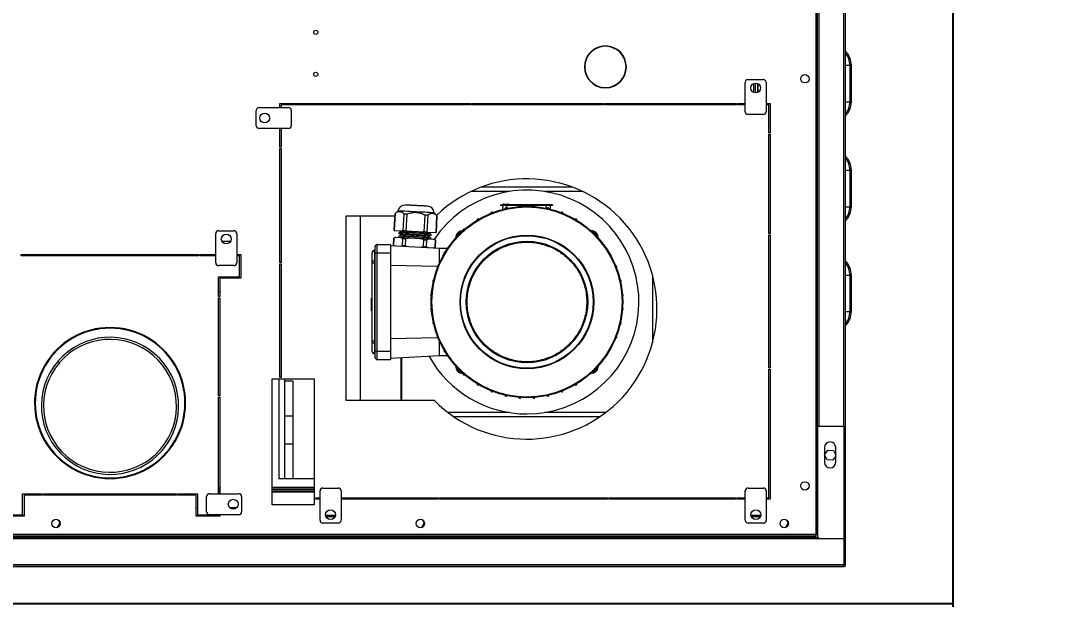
# Model space of a CAD drawing. Header units: millimetres. Extents: x 13502 to 23536, y 11874 to 14203.
# Drawn here: x 18715.5 to 18788.8, y 12869.4 to 12910.8 of the extents above; entities that cross this region are included whole.
import ezdxf

# ---------------------------------------------------------------- set-up
doc = ezdxf.new("R2010")
doc.units = ezdxf.units.MM
doc.styles.get("Standard").update_dxf_attribs({"font": 'arial.ttf'})
doc.dimstyles.new('OLCU50', dxfattribs={"dimtxt": 8, "dimasz": 3, "dimexe": 1.25, "dimexo": 0.625, "dimtad": 1, "dimdec": 0, "dimtxsty": 'Standard', "dimblk": 'OBLIQUE', "dimcen": 2.5, "dimclrd": 256, "dimclre": 251, "dimclrt": 25, "dimadec": 0, "dimazin": 0, "dimtfac": 1, "dimtdec": 0, "dimtmove": 0, "dimatfit": 3, "dimldrblk": 'OBLIQUE', "dimfxl": 1, "dimarcsym": 0})

# ---------------------------------------------------------------- blocks, each defined once
blk = doc.blocks.new('A$C75AA7FFD')
at = {"color": 1, "linetype": 'Continuous', "lineweight": 0}
for p, q in [((123.387, 64.682), (123.387, 4.35)), ((123.497, 5.872), (123.497, 64.645)), ((123.497, 4.347), (123.497, 64.645)), ((123.607, 12.074), (123.607, 64.625)), ((125.392, 12.074), (125.392, 63.675)), ((125.502, 12.074), (125.502, 63.752)), ((108.317, 39.273), (108.317, 39.248)), ((108.367, 39.248), (108.367, 39.273)), ((125.502, 37.89), (125.802, 37.89)), ((125.802, 37.89), (125.802, 35.285)), ((125.902, 37.89), (125.902, 35.285)), ((125.902, 37.89), (125.903, 37.89)), ((125.903, 37.94), (125.903, 37.89)), ((125.903, 37.89), (125.903, 35.285)), ((118.327, 34.571), (118.327, 36.671)), ((118.527, 36.871), (119.627, 36.871)), ((119.827, 36.671), (119.827, 34.571)), ((108.317, 36.299), (108.317, 36.274)), ((108.367, 36.274), (108.367, 36.299)), ((118.936, 36.591), (118.936, 35.951)), ((119.076, 35.921), (119.076, 36.621)), ((119.226, 35.954), (119.226, 36.588)), ((119.227, 36.587), (119.227, 35.955)), ((125.502, 35.285), (125.802, 35.285)), ((125.902, 35.285), (125.903, 35.285)), ((125.903, 35.285), (125.903, 35.235)), ((83.397, 33.571), (83.397, 34.671)), ((83.597, 34.871), (85.697, 34.871)), ((85.077, 34.871), (85.077, 35.171)), ((85.077, 35.171), (98.677, 35.171)), ((85.177, 35.071), (85.177, 34.871)), ((98.677, 35.071), (85.177, 35.071)), ((85.409, 35.171), (85.409, 35.071)), ((85.897, 34.671), (85.897, 33.571)), ((89.009, 35.171), (89.009, 35.071)), ((96.926, 35.171), (96.926, 35.071)), ((97.916, 35.171), (97.916, 35.071)), ((97.926, 35.171), (97.926, 35.071)), ((98.086, 35.171), (98.086, 35.071)), ((98.677, 35.171), (98.677, 35.071)), ((98.777, 35.071), (98.777, 35.171)), ((98.777, 35.171), (108.177, 35.171)), ((108.177, 35.071), (98.777, 35.071)), ((108.177, 35.171), (108.177, 35.071)), ((108.277, 35.071), (108.277, 35.171)), ((108.277, 35.171), (117.677, 35.171)), ((117.677, 35.071), (108.277, 35.071)), ((117.677, 35.171), (117.677, 35.071)), ((117.777, 35.071), (117.777, 35.171)), ((117.777, 35.171), (118.327, 35.171)), ((118.327, 35.071), (117.777, 35.071)), ((119.827, 35.171), (120.127, 35.171)), ((120.027, 35.071), (119.827, 35.071)), ((120.027, 33.071), (120.027, 35.071)), ((120.127, 35.171), (120.127, 33.071)), ((84.251, 34.362), (84.333, 34.22)), ((84.333, 34.022), (84.251, 33.88)), ((119.627, 34.371), (118.527, 34.371)), ((85.697, 33.371), (83.597, 33.371)), ((85.077, 32.041), (85.077, 33.371)), ((85.177, 33.371), (85.177, 32.041)), ((120.127, 33.071), (120.027, 33.071)), ((120.027, 32.971), (120.127, 32.971)), ((120.027, 25.871), (120.027, 32.971)), ((120.127, 32.971), (120.127, 25.871)), ((85.177, 32.041), (85.077, 32.041)), ((85.077, 23.799), (85.077, 31.941)), ((85.077, 31.941), (85.177, 31.941)), ((85.177, 31.941), (85.177, 23.799)), ((125.502, 30.39), (125.802, 30.39)), ((125.802, 30.39), (125.802, 27.785)), ((125.902, 30.39), (125.902, 27.785)), ((125.902, 30.39), (125.903, 30.39)), ((125.903, 30.44), (125.903, 30.39)), ((125.903, 30.39), (125.903, 27.785)), ((101.469, 28.872), (98.738, 28.872)), ((106.008, 29.173), (99.447, 29.173)), ((106.716, 28.872), (104.003, 28.872)), ((100.856, 27.927), (100.856, 27.867)), ((100.856, 27.927), (100.956, 27.927)), ((100.956, 27.867), (100.856, 27.867)), ((100.956, 27.927), (100.956, 27.932)), ((100.956, 27.932), (101.056, 27.932)), ((100.956, 27.927), (104.456, 27.927)), ((100.956, 27.927), (100.956, 27.867)), ((104.456, 27.867), (100.956, 27.867)), ((101.014, 27.601), (101.028, 27.867)), ((101.044, 27.957), (101.074, 27.957)), ((101.044, 27.932), (101.044, 27.957)), ((101.056, 27.927), (101.056, 27.932)), ((101.056, 27.932), (104.356, 27.932)), ((101.064, 27.977), (101.296, 27.977)), ((101.074, 27.932), (101.074, 27.957)), ((101.074, 27.957), (101.292, 27.957)), ((101.284, 27.867), (101.294, 27.68)), ((101.292, 27.932), (101.292, 27.957)), ((101.292, 27.957), (101.384, 27.957)), ((101.296, 27.977), (101.398, 27.977)), ((101.384, 27.957), (101.418, 27.957)), ((101.384, 27.932), (101.384, 27.957)), ((101.418, 27.932), (101.418, 27.957)), ((104.118, 27.68), (104.128, 27.867)), ((104.356, 27.927), (104.356, 27.932)), ((104.356, 27.932), (104.456, 27.932)), ((104.384, 27.867), (104.398, 27.616)), ((104.456, 27.927), (104.456, 27.932)), ((104.556, 27.927), (104.456, 27.927)), ((104.456, 27.867), (104.456, 27.927)), ((104.556, 27.867), (104.456, 27.867)), ((104.556, 27.927), (104.556, 27.867)), ((93.246, 26.092), (93.308, 27.29)), ((93.312, 27.29), (93.25, 26.092)), ((93.308, 27.29), (93.522, 27.482)), ((93.902, 26.057), (93.965, 27.256)), ((94.153, 27.246), (94.091, 26.048)), ((95.396, 25.979), (95.459, 27.177)), ((95.647, 27.168), (95.585, 25.969)), ((96.112, 27.346), (96.304, 27.133)), ((96.238, 25.935), (96.3, 27.133)), ((96.304, 27.133), (96.241, 25.935)), ((100.161, 27.324), (100.161, 27.318)), ((105.311, 27.318), (105.311, 27.324)), ((125.502, 27.785), (125.802, 27.785)), ((125.902, 27.785), (125.903, 27.785)), ((125.903, 27.785), (125.903, 27.735)), ((89.827, 13.921), (89.827, 27.121)), ((89.827, 27.121), (93.3, 27.121)), ((90.836, 13.921), (90.836, 27.121)), ((99.161, 26.814), (99.161, 26.832)), ((106.311, 26.832), (106.311, 26.814)), ((80.496, 23.771), (80.496, 25.871)), ((80.696, 26.071), (81.796, 26.071)), ((81.996, 25.871), (81.996, 23.771)), ((93.25, 26.092), (93.902, 26.057)), ((93.589, 25.573), (93.595, 25.695)), ((93.595, 25.695), (93.697, 25.717)), ((93.603, 25.848), (93.609, 25.948)), ((93.702, 25.816), (93.603, 25.848)), ((93.71, 25.97), (93.609, 25.948)), ((93.697, 25.717), (93.702, 25.816)), ((93.71, 25.97), (93.715, 26.067)), ((94.091, 26.048), (95.396, 25.979)), ((95.585, 25.969), (96.238, 25.935)), ((95.759, 25.709), (95.754, 25.609)), ((95.86, 25.73), (95.759, 25.709)), ((95.772, 25.959), (95.767, 25.862)), ((95.865, 25.83), (95.767, 25.862)), ((95.865, 25.83), (95.86, 25.73)), ((98.161, 26.104), (98.161, 26.068)), ((107.446, 25.944), (107.463, 25.963)), ((107.518, 25.874), (107.557, 25.918)), ((120.127, 25.871), (120.027, 25.871)), ((120.027, 25.771), (120.127, 25.771)), ((120.027, 16.271), (120.027, 25.771)), ((120.127, 25.771), (120.127, 16.271)), ((80.929, 25.323), (81.563, 25.323)), ((92.036, 24.487), (92.036, 25.087)), ((92.036, 25.087), (92.986, 25.087)), ((92.986, 25.087), (92.986, 24.487)), ((92.986, 25.007), (96.486, 24.823)), ((93.191, 25.043), (93.217, 25.543)), ((93.283, 24.991), (93.191, 25.043)), ((93.221, 25.542), (93.195, 25.043)), ((93.195, 25.043), (93.333, 24.986)), ((93.217, 25.543), (93.319, 25.587)), ((93.365, 25.585), (93.221, 25.542)), ((93.735, 25.566), (93.365, 25.585)), ((93.704, 24.966), (93.848, 25.009)), ((93.874, 25.508), (93.735, 25.566)), ((93.848, 25.009), (93.874, 25.508)), ((94.062, 25.498), (94.036, 24.999)), ((94.036, 24.999), (94.301, 24.938)), ((94.347, 25.533), (94.062, 25.498)), ((95.088, 25.495), (94.347, 25.533)), ((95.071, 24.897), (95.342, 24.931)), ((95.368, 25.43), (95.088, 25.495)), ((95.342, 24.931), (95.368, 25.43)), ((95.556, 25.42), (95.53, 24.921)), ((95.7, 25.463), (95.556, 25.42)), ((96.07, 25.443), (95.7, 25.463)), ((95.754, 25.609), (95.852, 25.577)), ((95.852, 25.577), (95.846, 25.455)), ((96.209, 25.386), (96.07, 25.443)), ((96.115, 25.441), (96.213, 25.386)), ((96.183, 24.886), (96.209, 25.386)), ((96.213, 25.386), (96.187, 24.886)), ((66.596, 24.271), (66.596, 24.371)), ((66.596, 24.371), (79.296, 24.371)), ((79.296, 24.271), (66.596, 24.271)), ((68.609, 24.271), (68.609, 24.371)), ((69.009, 24.271), (69.009, 24.371)), ((79.296, 24.371), (79.296, 24.271)), ((79.396, 24.271), (79.396, 24.371)), ((79.396, 24.371), (80.496, 24.371)), ((80.496, 24.271), (79.396, 24.271)), ((81.996, 24.371), (82.296, 24.371)), ((82.196, 24.271), (81.996, 24.271)), ((82.196, 22.771), (82.196, 24.271)), ((82.296, 24.371), (82.296, 22.671)), ((91.686, 23.82), (91.686, 24.503)), ((91.836, 24.667), (91.836, 24.609)), ((91.836, 24.667), (91.886, 24.667)), ((91.836, 24.609), (91.836, 23.926)), ((91.886, 24.609), (91.836, 24.609)), ((91.886, 24.487), (92.036, 24.487)), ((91.886, 17.459), (91.886, 24.487)), ((92.036, 24.487), (92.986, 24.487)), ((92.036, 17.459), (92.036, 24.487)), ((92.986, 24.487), (92.986, 17.459)), ((95.53, 24.921), (95.668, 24.863)), ((96.039, 24.844), (96.183, 24.886)), ((96.187, 24.886), (96.089, 24.844)), ((96.486, 23.771), (96.486, 24.823)), ((96.486, 24.823), (97.073, 24.823)), ((96.896, 24.548), (96.877, 24.548)), ((81.796, 23.571), (80.696, 23.571)), ((85.177, 23.799), (85.077, 23.799)), ((85.077, 15.575), (85.077, 23.699)), ((85.077, 23.699), (85.177, 23.699)), ((85.177, 23.699), (85.177, 15.575)), ((91.686, 23.784), (91.836, 23.784)), ((91.686, 18.162), (91.686, 23.784)), ((91.836, 23.926), (91.836, 23.784)), ((91.836, 23.926), (91.886, 23.926)), ((91.836, 23.784), (91.836, 18.162)), ((91.886, 23.784), (91.836, 23.784)), ((92.986, 23.599), (96.333, 23.526)), ((96.391, 23.548), (96.385, 23.548)), ((109.087, 23.548), (109.081, 23.548)), ((80.696, 22.771), (82.196, 22.771)), ((80.696, 21.371), (80.696, 22.771)), ((111.711, 22.876), (111.711, 18.066)), ((111.736, 18.162), (111.736, 22.78)), ((125.502, 22.89), (125.802, 22.89)), ((125.802, 22.89), (125.802, 20.285)), ((125.902, 22.89), (125.902, 20.285)), ((125.902, 22.89), (125.903, 22.89)), ((125.903, 22.94), (125.903, 22.89)), ((125.903, 22.89), (125.903, 20.285)), ((82.296, 22.671), (80.796, 22.671)), ((80.796, 22.671), (80.796, 21.371)), ((80.696, 21.723), (80.796, 21.723)), ((80.796, 21.371), (80.696, 21.371)), ((80.696, 21.271), (80.796, 21.271)), ((80.696, 14.271), (80.696, 21.271)), ((80.796, 21.271), (80.796, 14.271)), ((91.686, 21.24), (91.636, 21.24)), ((91.636, 20.937), (91.636, 21.24)), ((91.686, 20.937), (91.636, 20.937)), ((91.636, 20.34), (91.636, 20.937)), ((91.686, 20.34), (91.636, 20.34)), ((125.502, 20.285), (125.802, 20.285)), ((125.902, 20.285), (125.903, 20.285)), ((125.903, 20.285), (125.903, 20.235)), ((96.333, 18.42), (92.986, 18.347)), ((96.385, 18.398), (96.391, 18.398)), ((109.081, 18.398), (109.087, 18.398)), ((91.836, 18.162), (91.686, 18.162)), ((91.686, 17.444), (91.686, 18.126)), ((91.836, 18.162), (91.836, 18.02)), ((91.836, 18.162), (91.886, 18.162)), ((91.886, 18.02), (91.836, 18.02)), ((91.836, 18.02), (91.836, 17.338)), ((96.486, 17.123), (96.486, 18.175)), ((91.836, 17.338), (91.886, 17.338)), ((91.836, 17.338), (91.836, 17.279)), ((91.886, 17.279), (91.836, 17.279)), ((91.886, 17.459), (92.036, 17.459)), ((92.036, 16.859), (92.036, 17.459)), ((92.036, 17.459), (92.986, 17.459)), ((92.986, 17.459), (92.986, 16.859)), ((96.486, 17.123), (92.986, 16.94)), ((93.736, 13.921), (93.736, 16.979)), ((93.761, 16.98), (93.761, 13.921)), ((97.073, 17.123), (96.486, 17.123)), ((96.896, 17.398), (96.877, 17.398)), ((68.257, 16.427), (68.3, 16.402)), ((68.325, 16.445), (68.282, 16.47)), ((69.327, 16.632), (69.213, 16.73)), ((69.22, 16.737), (69.334, 16.64)), ((77.61, 16.47), (77.566, 16.445)), ((77.591, 16.402), (77.635, 16.427)), ((92.036, 16.859), (92.986, 16.859)), ((120.127, 16.271), (120.027, 16.271)), ((120.027, 6.971), (120.027, 16.171)), ((120.027, 16.171), (120.127, 16.171)), ((120.127, 16.171), (120.127, 6.871)), ((84.54, 15.475), (87.54, 15.475)), ((84.54, 6.475), (84.54, 15.475)), ((85.009, 15.475), (85.009, 8.323)), ((85.177, 15.575), (85.077, 15.575)), ((85.409, 15.475), (85.409, 15.323)), ((87.54, 15.475), (87.54, 6.475)), ((97.954, 16.072), (97.915, 16.028)), ((98.026, 16.003), (98.009, 15.983)), ((98.14, 15.877), (98.162, 15.877)), ((98.161, 15.878), (98.161, 15.842)), ((86.009, 15.323), (85.409, 15.323)), ((85.409, 15.323), (85.409, 12.823)), ((86.009, 15.323), (86.009, 12.823)), ((99.161, 15.133), (99.161, 15.114)), ((106.311, 15.133), (106.311, 15.114)), ((80.796, 14.271), (80.696, 14.271)), ((80.696, 14.171), (80.796, 14.171)), ((80.696, 7.271), (80.696, 14.171)), ((80.796, 14.171), (80.796, 7.271)), ((100.161, 14.628), (100.161, 14.622)), ((105.311, 14.622), (105.311, 14.628)), ((96.125, 13.921), (89.827, 13.921)), ((86.009, 12.823), (85.409, 12.823)), ((85.409, 12.823), (85.409, 10.823)), ((86.009, 12.823), (86.009, 10.823)), ((101.469, 13.074), (97.09, 13.074)), ((107.946, 12.773), (97.509, 12.773)), ((108.364, 13.074), (104.003, 13.074)), ((125.401, 12.074), (123.504, 12.074)), ((123.504, 12.074), (123.504, 4.188)), ((125.401, 12.074), (125.402, 12.074)), ((125.401, 4.074), (125.401, 12.074)), ((125.402, 12.074), (125.502, 12.074)), ((125.402, 4.174), (125.402, 12.074)), ((125.502, 4.174), (125.502, 12.074)), ((86.009, 10.823), (85.409, 10.823)), ((85.409, 10.823), (85.409, 8.323)), ((86.009, 10.823), (86.009, 8.323)), ((124.004, 10.571), (124.004, 9.522)), ((124.006, 10.046), (124.229, 10.383)), ((124.229, 10.383), (124.632, 10.359)), ((124.632, 10.359), (124.804, 10.015)), ((124.804, 9.522), (124.804, 10.571)), ((124.187, 9.685), (124.006, 10.046)), ((124.59, 9.66), (124.187, 9.685)), ((124.804, 9.985), (124.59, 9.66)), ((72.921, 8.399), (72.921, 8.349)), ((72.971, 8.349), (72.971, 8.399)), ((85.409, 8.323), (85.009, 8.323)), ((86.009, 8.323), (85.409, 8.323)), ((87.54, 8.323), (86.009, 8.323)), ((80.696, 7.72), (80.796, 7.72)), ((80.796, 7.719), (80.696, 7.719)), ((80.796, 7.569), (80.696, 7.569)), ((80.696, 7.556), (80.796, 7.556)), ((80.696, 7.406), (80.796, 7.406)), ((80.796, 7.405), (80.696, 7.405)), ((84.54, 7.72), (87.54, 7.72)), ((87.54, 7.719), (84.54, 7.719)), ((87.54, 7.569), (84.54, 7.569)), ((84.54, 7.556), (87.54, 7.556)), ((84.54, 7.406), (87.54, 7.406)), ((87.54, 7.405), (84.54, 7.405)), ((87.948, 5.371), (87.948, 7.471)), ((88.148, 7.671), (89.248, 7.671)), ((89.448, 7.471), (89.448, 5.371)), ((118.342, 5.371), (118.342, 7.471)), ((118.542, 7.671), (119.642, 7.671)), ((119.842, 7.471), (119.842, 5.371)), ((66.696, 5.771), (66.696, 7.271)), ((66.696, 7.271), (68.096, 7.271)), ((68.096, 7.171), (66.796, 7.171)), ((66.796, 7.171), (66.796, 5.671)), ((66.946, 7.171), (66.946, 7.271)), ((68.096, 7.271), (68.096, 7.171)), ((68.196, 7.171), (68.196, 7.271)), ((68.196, 7.271), (77.696, 7.271)), ((77.696, 7.171), (68.196, 7.171)), ((77.696, 7.271), (77.696, 7.171)), ((77.796, 7.171), (77.796, 7.271)), ((77.796, 7.271), (79.196, 7.271)), ((79.096, 7.171), (77.796, 7.171)), ((79.096, 5.671), (79.096, 7.171)), ((79.196, 7.271), (79.196, 5.771)), ((79.846, 5.971), (79.846, 7.071)), ((80.046, 7.271), (82.146, 7.271)), ((82.346, 7.071), (82.346, 5.971)), ((87.64, 6.871), (87.64, 6.971)), ((87.64, 6.971), (87.948, 6.971)), ((87.948, 6.871), (87.64, 6.871)), ((89.448, 6.971), (96.388, 6.971)), ((96.388, 6.871), (89.448, 6.871)), ((96.388, 6.971), (96.388, 6.871)), ((96.488, 6.871), (96.488, 6.971)), ((96.488, 6.971), (108.498, 6.971)), ((108.498, 6.871), (96.488, 6.871)), ((108.498, 6.971), (108.498, 6.871)), ((108.598, 6.871), (108.598, 6.971)), ((108.598, 6.971), (117.637, 6.971)), ((117.637, 6.871), (108.598, 6.871)), ((117.637, 6.971), (117.637, 6.871)), ((117.737, 6.871), (117.737, 6.971)), ((117.737, 6.971), (118.342, 6.971)), ((118.342, 6.871), (117.737, 6.871)), ((119.842, 6.971), (120.027, 6.971)), ((120.127, 6.871), (119.842, 6.871)), ((79.196, 6.256), (79.096, 6.256)), ((81.974, 6.256), (81.518, 6.256)), ((87.54, 6.475), (84.54, 6.475)), ((119.36, 5.997), (119.421, 5.89)), ((123.497, 5.872), (123.504, 5.872)), ((65.096, 5.738), (66.796, 5.738)), ((66.796, 5.671), (65.096, 5.671)), ((65.846, 5.771), (66.696, 5.771)), ((69.355, 5.188), (69.16, 4.85)), ((69.234, 5.399), (69.355, 5.188)), ((79.096, 5.738), (80.796, 5.738)), ((80.796, 5.671), (79.096, 5.671)), ((79.196, 5.771), (80.046, 5.771)), ((82.146, 5.771), (80.046, 5.771)), ((80.796, 5.771), (80.796, 5.671)), ((89.248, 5.171), (88.148, 5.171)), ((88.35, 5.738), (89.047, 5.738)), ((88.374, 5.64), (89.023, 5.64)), ((95.395, 5.188), (95.2, 4.85)), ((95.274, 5.399), (95.395, 5.188)), ((119.642, 5.171), (118.542, 5.171)), ((118.744, 5.738), (119.441, 5.738)), ((118.768, 5.64), (119.414, 5.64)), ((119.421, 5.652), (119.36, 5.545)), ((121.406, 5.188), (121.214, 4.854)), ((121.291, 5.388), (121.406, 5.188)), ((123.497, 5.738), (123.504, 5.738)), ((123.387, 4.35), (38.1, 4.35)), ((123.39, 4.24), (38.1, 4.24)), ((123.551, 4.139), (38.1, 4.139)), ((38.1, 4.138), (123.552, 4.138)), ((38.101, 4.074), (125.401, 4.074)), ((123.397, 4.347), (123.387, 4.347)), ((123.39, 4.24), (123.39, 4.34)), ((123.497, 4.347), (123.397, 4.347)), ((123.504, 4.188), (123.614, 4.074)), ((125.401, 4.074), (125.401, 2.177)), ((125.402, 4.174), (125.502, 4.174)), ((125.402, 2.177), (125.402, 4.174)), ((125.502, 2.177), (125.502, 4.174)), ((125.401, 2.177), (38.101, 2.177)), ((125.401, 2.076), (38.101, 2.076)), ((56.193, 2.062), (125.265, 2.062)), ((125.265, 2.062), (125.38, 2.062)), ((125.401, 2.076), (125.401, 2.177)), ((125.402, 2.177), (125.502, 2.177))]:
    blk.add_line(p, q, dxfattribs=at)
at = {"color": 1, "linetype": 'Continuous', "lineweight": 0, "flags": 128}
for points in [[(101.074, 27.957), (101.074, 27.961), (101.073, 27.965), (101.072, 27.969), (101.071, 27.972), (101.069, 27.974), (101.068, 27.976), (101.066, 27.977), (101.064, 27.977)], [(94.817, 27.414), (94.604, 27.425), (94.396, 27.436), (94.2, 27.447), (94.021, 27.456), (93.864, 27.464), (93.732, 27.471), (93.631, 27.476), (93.561, 27.48), (93.526, 27.482), (93.522, 27.482)], [(94.153, 27.246), (94.129, 27.247), (94.105, 27.248), (94.081, 27.25), (94.057, 27.251), (94.034, 27.252), (94.011, 27.253), (93.988, 27.255), (93.965, 27.256)], [(96.112, 27.346), (96.108, 27.347), (96.073, 27.348), (96.003, 27.352), (95.901, 27.357), (95.77, 27.364), (95.613, 27.373), (95.434, 27.382), (95.238, 27.392), (95.03, 27.403), (94.817, 27.414)], [(95.647, 27.168), (95.625, 27.169), (95.602, 27.17), (95.579, 27.171), (95.555, 27.172), (95.532, 27.174), (95.508, 27.175), (95.484, 27.176), (95.459, 27.177)], [(93.595, 25.695), (93.615, 25.694), (93.672, 25.691), (93.764, 25.686), (93.89, 25.68), (94.044, 25.672), (94.221, 25.662), (94.415, 25.652), (94.62, 25.641), (94.828, 25.63), (95.033, 25.62), (95.227, 25.61), (95.404, 25.6), (95.558, 25.592), (95.683, 25.586), (95.776, 25.581), (95.833, 25.578), (95.852, 25.577)], [(95.86, 25.73), (95.842, 25.731), (95.788, 25.734), (95.701, 25.739), (95.582, 25.745), (95.435, 25.752), (95.267, 25.761), (95.081, 25.771), (94.883, 25.781), (94.681, 25.792), (94.481, 25.802), (94.288, 25.813), (94.11, 25.822), (93.952, 25.83), (93.819, 25.837), (93.715, 25.843), (93.644, 25.846), (93.608, 25.848), (93.603, 25.848)], [(95.865, 25.83), (95.846, 25.831), (95.789, 25.834), (95.696, 25.839), (95.571, 25.845), (95.417, 25.854), (95.24, 25.863), (95.046, 25.873), (94.841, 25.884), (94.633, 25.895), (94.428, 25.905), (94.234, 25.916), (94.057, 25.925), (93.903, 25.933), (93.778, 25.939), (93.685, 25.944), (93.628, 25.947), (93.609, 25.948)], [(93.697, 25.717), (93.714, 25.716), (93.766, 25.713), (93.851, 25.709), (93.965, 25.703), (94.105, 25.695), (94.267, 25.687), (94.444, 25.677), (94.63, 25.668), (94.82, 25.658), (95.007, 25.648), (95.184, 25.639), (95.345, 25.63), (95.485, 25.623), (95.6, 25.617), (95.684, 25.612), (95.736, 25.61), (95.754, 25.609)], [(93.702, 25.816), (93.719, 25.816), (93.771, 25.813), (93.856, 25.808), (93.97, 25.802), (94.111, 25.795), (94.272, 25.787), (94.449, 25.777), (94.635, 25.768), (94.825, 25.758), (95.012, 25.748), (95.189, 25.739), (95.35, 25.73), (95.491, 25.723), (95.605, 25.717), (95.69, 25.712), (95.741, 25.71), (95.759, 25.709)], [(95.767, 25.862), (95.75, 25.863), (95.698, 25.866), (95.613, 25.87), (95.499, 25.876), (95.358, 25.883), (95.197, 25.892), (95.02, 25.901), (94.833, 25.911), (94.644, 25.921), (94.457, 25.931), (94.28, 25.94), (94.119, 25.948), (93.978, 25.956), (93.864, 25.962), (93.779, 25.966), (93.727, 25.969), (93.71, 25.97)], [(94.091, 26.048), (94.066, 26.049), (94.042, 26.05), (94.018, 26.051), (93.995, 26.053), (93.971, 26.054), (93.948, 26.055), (93.925, 26.056), (93.902, 26.057)], [(95.585, 25.969), (95.562, 25.97), (95.539, 25.972), (95.516, 25.973), (95.493, 25.974), (95.469, 25.975), (95.445, 25.977), (95.421, 25.978), (95.396, 25.979)], [(93.365, 25.585), (93.345, 25.586), (93.331, 25.587), (93.322, 25.587), (93.319, 25.587)], [(94.347, 25.533), (94.262, 25.538), (94.178, 25.542), (94.097, 25.547), (94.018, 25.551), (93.942, 25.555), (93.87, 25.558), (93.801, 25.562), (93.735, 25.566)], [(93.848, 25.009), (93.87, 25.008), (93.893, 25.006), (93.916, 25.005), (93.94, 25.004), (93.963, 25.003), (93.987, 25.002), (94.011, 25), (94.036, 24.999)], [(93.874, 25.508), (93.896, 25.507), (93.919, 25.506), (93.942, 25.505), (93.966, 25.503), (93.989, 25.502), (94.013, 25.501), (94.037, 25.5), (94.062, 25.498)], [(95.7, 25.463), (95.634, 25.466), (95.565, 25.47), (95.492, 25.473), (95.416, 25.477), (95.338, 25.482), (95.256, 25.486), (95.173, 25.49), (95.088, 25.495)], [(95.342, 24.931), (95.366, 24.929), (95.39, 24.928), (95.414, 24.927), (95.438, 24.926), (95.461, 24.924), (95.484, 24.923), (95.507, 24.922), (95.53, 24.921)], [(95.368, 25.43), (95.392, 25.429), (95.416, 25.427), (95.44, 25.426), (95.464, 25.425), (95.487, 25.424), (95.51, 25.422), (95.533, 25.421), (95.556, 25.42)], [(96.115, 25.441), (96.113, 25.441), (96.104, 25.441), (96.09, 25.442), (96.07, 25.443)]]:
    blk.add_lwpolyline(points, dxfattribs=at)
at = {"color": 1, "linetype": 'Continuous', "lineweight": 0}
for centre, radius in [((87.646, 40.249), 0.15), ((87.646, 37.249), 0.15), ((122.597, 36.93), 0.3), ((119.077, 36.271), 0.35), ((83.997, 34.121), 0.35), ((102.736, 20.973), 6.848), ((102.736, 20.973), 6.795), ((81.246, 25.471), 0.35), ((102.736, 20.973), 4.779), ((102.736, 20.973), 4.74), ((102.736, 20.973), 4.342), ((122.597, 7.83), 0.3), ((81.746, 6.521), 0.35), ((88.698, 5.771), 0.35), ((119.092, 5.771), 0.35), ((69.082, 5.14), 0.3), ((95.122, 5.14), 0.3), ((121.122, 5.14), 0.3)]:
    blk.add_circle(centre, radius, dxfattribs=at)
for centre, radius, start, end in [((108.342, 37.774), 1.5, 90.95497, 269.04503), ((108.342, 37.774), 1.475, 90.97116, 269.02884), ((108.342, 37.774), 1.5, 270.95497, 89.04503), ((108.342, 37.774), 1.475, 270.97116, 89.02884), ((124.576, 37.94), 1.327, 357.85028, 45.74682), ((124.576, 37.94), 1.227, 357.67496, 40.99995), ((118.527, 36.671), 0.2, 90, 180), ((119.627, 36.671), 0.2, 0, 90), ((124.576, 35.235), 1.327, 314.25318, 2.14972), ((124.576, 35.235), 1.227, 319.00005, 2.32504), ((83.597, 34.671), 0.2, 90, 180), ((85.697, 34.671), 0.2, 0, 90), ((118.527, 34.571), 0.2, 180, 270), ((119.627, 34.571), 0.2, 270, 0), ((83.597, 33.571), 0.2, 180, 270), ((85.697, 33.571), 0.2, 270, 0), ((124.576, 30.44), 1.327, 357.85028, 45.74682), ((124.576, 30.44), 1.227, 357.67496, 40.99995), ((102.727, 20.471), 9.3, 224.77311, 133.94278), ((102.736, 20.973), 8, 270, 146.04425), ((94.015, 27.403), 0.5, 87, 170.93882), ((101.064, 27.957), 0.02, 90, 180), ((101.402, 27.96), 0.0178, 101.40641, 188.08068), ((101.398, 27.957), 0.02, 0, 90), ((93.309, 27.263), 0.0273, 82.81941, 91.12776), ((95.613, 27.32), 0.5, 3.06118, 87), ((96.283, 26.767), 0.367, 86.70414, 87.32033), ((100.236, 27.324), 0.075, 38.82158, 180), ((101.236, 27.631), 0.075, 30.03007, 175.36218), ((102.236, 27.78), 0.075, 21.53521, 166.86731), ((103.236, 27.78), 0.075, 13.13269, 158.46479), ((104.236, 27.631), 0.075, 4.63782, 149.96993), ((105.236, 27.324), 0.075, 0, 141.17842), ((124.576, 27.735), 1.227, 319.00005, 2.32504), ((124.576, 27.735), 1.327, 314.25318, 2.14972), ((99.236, 26.832), 0.075, 48.18583, 180), ((106.236, 26.832), 0.075, 0, 131.81417), ((80.696, 25.871), 0.2, 90, 180), ((81.796, 25.871), 0.2, 0, 90), ((93.267, 26.458), 0.367, 266.70414, 267.32033), ((96.248, 26.091), 0.156, 266.24439, 267.69364), ((98.14, 25.569), 0.5, 87.57061, 182.50083), ((98.136, 25.573), 0.41, 100.63176, 169.36824), ((98.236, 26.104), 0.075, 58.58356, 180), ((107.332, 25.569), 0.5, 357.49917, 92.50083), ((107.336, 25.573), 0.41, 10.63176, 79.36824), ((92.036, 24.937), 0.15, 90, 180), ((93.183, 24.862), 0.181, 86.34973, 87.59744), ((93.275, 26.617), 1.076, 266.91158, 267.1219), ((96.192, 25.019), 0.367, 86.70414, 87.32033), ((91.836, 24.517), 0.15, 90, 180), ((91.817, 24.476), 0.134, 81.95056, 168.57807), ((96.173, 24.666), 0.22, 86.50316, 87.53032), ((96.877, 24.473), 0.075, 90, 221.81417), ((80.696, 23.771), 0.2, 180, 270), ((81.796, 23.771), 0.2, 270, 0), ((91.817, 23.793), 0.134, 81.95056, 168.57807), ((96.385, 23.473), 0.075, 90, 231.17842), ((109.087, 23.473), 0.075, 308.82158, 90), ((124.576, 22.94), 1.327, 357.85028, 45.74682), ((124.576, 22.94), 1.227, 357.67496, 40.99995), ((96.078, 22.473), 0.075, 94.63782, 239.96993), ((109.394, 22.473), 0.075, 300.03007, 85.36218), ((95.929, 21.473), 0.075, 103.13269, 248.46479), ((109.543, 21.473), 0.075, 291.53521, 76.86731), ((95.929, 20.473), 0.075, 111.53521, 256.86731), ((109.543, 20.473), 0.075, 283.13269, 68.46479), ((124.576, 20.235), 1.327, 314.25318, 2.14972), ((124.576, 20.235), 1.227, 319.00005, 2.32504), ((72.946, 13.749), 5.4, 30.26526, 149.73474), ((72.946, 13.749), 5.35, 30.26774, 149.73226), ((96.078, 19.473), 0.075, 120.03007, 265.36218), ((109.394, 19.473), 0.075, 274.63782, 59.96993), ((72.94, 13.549), 4.9, 139.51995, 139.39933), ((96.385, 18.473), 0.075, 128.82158, 270), ((109.087, 18.473), 0.075, 270, 51.17842), ((72.94, 13.549), 4.75, 139.51995, 139.39933), ((91.817, 18.153), 0.134, 191.42404, 278.04733), ((91.817, 17.47), 0.134, 191.42404, 278.04733), ((91.836, 17.429), 0.15, 180, 270), ((92.036, 17.009), 0.15, 180, 270), ((102.736, 20.973), 8, 209.08493, 270), ((96.877, 17.473), 0.075, 138.18583, 270), ((72.946, 13.749), 5.4, 150.26526, 269.73474), ((72.946, 13.749), 5.35, 150.26774, 269.73226), ((72.946, 13.749), 5.4, 270.26526, 29.73474), ((72.946, 13.749), 5.35, 270.26774, 29.73226), ((98.14, 16.377), 0.5, 177.49917, 270), ((98.136, 16.373), 0.41, 190.63176, 259.36824), ((107.332, 16.377), 0.5, 267.49917, 2.50083), ((107.336, 16.373), 0.41, 280.63176, 349.36824), ((98.236, 15.842), 0.075, 180, 301.41644), ((99.236, 15.114), 0.075, 180, 311.81417), ((106.236, 15.114), 0.075, 228.18583, 0), ((100.236, 14.622), 0.075, 180, 321.17842), ((101.236, 14.315), 0.075, 184.63782, 329.96993), ((102.236, 14.166), 0.075, 193.13269, 338.46479), ((103.236, 14.166), 0.075, 201.53521, 346.86731), ((104.236, 14.315), 0.075, 210.03007, 355.36218), ((105.236, 14.622), 0.075, 218.82158, 0), ((124.404, 10.571), 0.4, 0, 180), ((124.404, 9.522), 0.4, 180, 0), ((88.148, 7.471), 0.2, 90, 180), ((89.248, 7.471), 0.2, 0, 90), ((118.542, 7.471), 0.2, 90, 180), ((119.642, 7.471), 0.2, 0, 90), ((80.046, 7.071), 0.2, 90, 180), ((82.146, 7.071), 0.2, 0, 90), ((80.046, 5.971), 0.2, 180, 270), ((82.146, 5.971), 0.2, 270, 0), ((88.148, 5.371), 0.2, 180, 270), ((89.248, 5.371), 0.2, 270, 0), ((118.542, 5.371), 0.2, 180, 270), ((119.642, 5.371), 0.2, 270, 0), ((125.401, 2.201), 0.001, 270, 0), ((125.401, 2.177), 0.001, 270, 0), ((125.401, 2.177), 0.101, 270, 0)]:
    blk.add_arc(centre, radius, start, end, dxfattribs=at)
at = {"color": 1, "linetype": 'Continuous', "lineweight": 0, "extrusion": (0, 0, -1)}
blk.add_ellipse((101.296, 27.957), major_axis=(0, 0.02), ratio=0.164522, start_param=4.712389, end_param=6.283185, dxfattribs=at)
at = {"color": 1, "linetype": 'Continuous', "lineweight": 0}
for points, knots in [([(94.84, 27.861), (94.74, 27.866), (94.585, 27.874), (94.399, 27.884), (94.271, 27.891), (94.168, 27.896), (94.069, 27.901), (94.052, 27.902), (94.041, 27.903)], [0, 0, 0, 0, 0.239456, 0.368361, 0.5, 0.631637, 0.760547, 1, 1, 1, 1]), ([(95.639, 27.819), (95.629, 27.819), (95.612, 27.82), (95.513, 27.826), (95.409, 27.831), (95.281, 27.838), (95.095, 27.847), (94.941, 27.856), (94.84, 27.861)], [0, 0, 0, 0, 0.239453, 0.368363, 0.5, 0.631639, 0.760544, 1, 1, 1, 1]), ([(93.965, 27.256), (93.92, 27.295), (93.829, 27.375), (93.683, 27.43), (93.534, 27.42), (93.412, 27.364), (93.339, 27.309), (93.312, 27.29)], [0, 0, 0, 0, 0.223857, 0.454649, 0.662363, 0.878383, 1, 1, 1, 1]), ([(95.459, 27.177), (95.367, 27.219), (95.181, 27.304), (94.886, 27.367), (94.59, 27.364), (94.348, 27.314), (94.205, 27.264), (94.153, 27.246)], [0, 0, 0, 0, 0.223854, 0.454647, 0.66236, 0.878382, 1, 1, 1, 1]), ([(96.3, 27.133), (96.255, 27.173), (96.164, 27.253), (96.018, 27.307), (95.87, 27.297), (95.747, 27.241), (95.674, 27.187), (95.647, 27.168)], [0, 0, 0, 0, 0.223851, 0.454642, 0.662358, 0.878378, 1, 1, 1, 1]), ([(91.886, 24.487), (91.886, 24.544), (91.886, 24.631), (91.886, 24.736), (91.886, 24.808), (91.886, 24.866), (91.886, 24.922), (91.886, 24.931), (91.886, 24.937)], [0, 0, 0, 0, 0.239452, 0.368358, 0.499993, 0.631633, 0.76053, 1, 1, 1, 1]), ([(98.462, 20.973), (98.468, 20.799), (98.481, 20.447), (98.583, 19.918), (98.739, 19.434), (98.935, 19.004), (99.154, 18.628), (99.413, 18.274), (99.709, 17.946), (100.036, 17.65), (100.391, 17.392), (100.767, 17.172), (101.197, 16.976), (101.681, 16.82), (102.209, 16.721), (102.736, 16.689), (103.263, 16.721), (103.791, 16.82), (104.275, 16.976), (104.705, 17.172), (105.081, 17.392), (105.435, 17.65), (105.763, 17.946), (106.059, 18.274), (106.318, 18.628), (106.537, 19.004), (106.733, 19.434), (106.889, 19.918), (106.988, 20.447), (107.02, 20.973), (106.988, 21.5), (106.889, 22.029), (106.733, 22.512), (106.537, 22.942), (106.318, 23.318), (106.059, 23.673), (105.763, 24), (105.435, 24.296), (105.081, 24.555), (104.705, 24.774), (104.275, 24.97), (103.791, 25.127), (103.263, 25.225), (102.736, 25.257), (102.209, 25.225), (101.68, 25.127), (101.197, 24.97), (100.767, 24.774), (100.391, 24.555), (100.036, 24.296), (99.709, 24), (99.413, 23.673), (99.154, 23.318), (98.935, 22.942), (98.739, 22.512), (98.583, 22.029), (98.481, 21.5), (98.468, 21.147), (98.462, 20.973)], [0, 0, 0, 0, 0.019407, 0.039418, 0.059988, 0.076071, 0.092152, 0.108577, 0.125, 0.141425, 0.157848, 0.173931, 0.190012, 0.210584, 0.230593, 0.25, 0.269408, 0.289417, 0.309988, 0.326071, 0.342152, 0.358577, 0.375, 0.391425, 0.407848, 0.423931, 0.440012, 0.460584, 0.480593, 0.5, 0.519408, 0.539418, 0.559988, 0.576071, 0.592152, 0.608577, 0.625, 0.641425, 0.657848, 0.673931, 0.690012, 0.710584, 0.730593, 0.75, 0.769408, 0.789418, 0.809988, 0.826071, 0.842152, 0.858577, 0.875, 0.891425, 0.907848, 0.923931, 0.940012, 0.960584, 0.980592, 1, 1, 1, 1]), ([(91.686, 23.82), (91.686, 23.815), (91.686, 23.804), (91.686, 23.791), (91.686, 23.784)], [0, 0, 0, 0, 0.500006, 1, 1, 1, 1]), ([(91.686, 18.162), (91.686, 18.155), (91.686, 18.142), (91.686, 18.132), (91.686, 18.126)], [0, 0, 0, 0, 0.5000311, 1, 1, 1, 1]), ([(91.886, 17.009), (91.886, 17.015), (91.886, 17.024), (91.886, 17.08), (91.886, 17.138), (91.886, 17.211), (91.886, 17.315), (91.886, 17.402), (91.886, 17.459)], [0, 0, 0, 0, 0.239469, 0.368367, 0.500005, 0.631642, 0.760545, 1, 1, 1, 1]), ([(123.39, 4.24), (123.39, 4.242), (123.389, 4.245), (123.389, 4.27), (123.388, 4.307), (123.387, 4.336), (123.387, 4.35)], [0, 0, 0, 0, 0.249983, 0.500003, 0.749991, 1, 1, 1, 1]), ([(123.387, 4.35), (123.402, 4.35), (123.43, 4.349), (123.467, 4.349), (123.492, 4.348), (123.495, 4.347), (123.497, 4.347)], [0, 0, 0, 0, 0.25001, 0.499993, 0.750014, 1, 1, 1, 1]), ([(125.452, 2.092), (125.452, 2.092), (125.444, 2.08), (125.419, 2.067), (125.393, 2.063), (125.38, 2.062)], [0, 0, 0, 0, 0.016141, 0.508066, 1, 1, 1, 1])]:
    blk.add_open_spline(points, degree=3, knots=knots, dxfattribs=at)
blk = doc.blocks.new('_Oblique')
at = {"color": 0, "linetype": 'ByBlock', "lineweight": -2}
blk.add_line((-0.5, -0.5), (0.5, 0.5), dxfattribs=at)
blk = doc.blocks.new('*D80')
at = {"color": 251, "lineweight": -2, "transparency": 16777216}
for p, q in [((18779.422, 12918.436), (18665.361, 12918.436)), ((18779.422, 12638.768), (18665.361, 12638.768))]:
    blk.add_line(p, q, dxfattribs=at)
at = {"lineweight": -2, "transparency": 16777216}
blk.add_line((18666.611, 12918.436), (18666.611, 12638.768), dxfattribs=at)
at = {"layer": 'Defpoints', "color": 0, "transparency": 16777216}
for p in [(18780.047, 12918.436), (18666.611, 12638.768), (18780.047, 12638.768)]:
    blk.add_point(p, dxfattribs=at)
at = {"lineweight": -2, "transparency": 16777216, "xscale": 3, "yscale": 3, "zscale": 3}
for p, rotation in [((18666.611, 12918.436), 90), ((18666.611, 12638.768), 270)]:
    blk.add_blockref('_Oblique', p, dxfattribs=dict(at, rotation=rotation))
at = {"color": 25, "transparency": 16777216, "insert": (18661.902, 12778.602), "char_height": 8, "attachment_point": 5, "rotation": 90}
blk.add_mtext('280', dxfattribs=at)

msp = doc.modelspace()

# ---------------------------------------------------------------- linework, layer by layer
msp.add_lwpolyline([(18596.17, 12869.106), (18782.129, 12869.106), (18782.129, 13107.401), (18596.17, 13107.401)], close=True)
msp.add_lwpolyline([(18782.129, 12612.284), (18782.129, 13107.401), (18796.949, 13107.401), (18796.949, 12612.026)])

# ---------------------------------------------------------------- block references
msp.add_blockref('A$C75AA7FFD', (18648.926, 12869.686))

# ---------------------------------------------------------------- dimensions: what is measured, and where the dimension line sits
dim = msp.add_linear_dim(base=(18666.611, 12638.768), p1=(18780.047, 12918.436), p2=(18780.047, 12638.768), angle=90, dimstyle='OLCU50', override={"dimtmove": 1})
dim.commit()
dim.dimension.update_dxf_attribs({"geometry": '*D80', "text_midpoint": (18661.902, 12778.602)})

doc.saveas('drawing.dxf')
